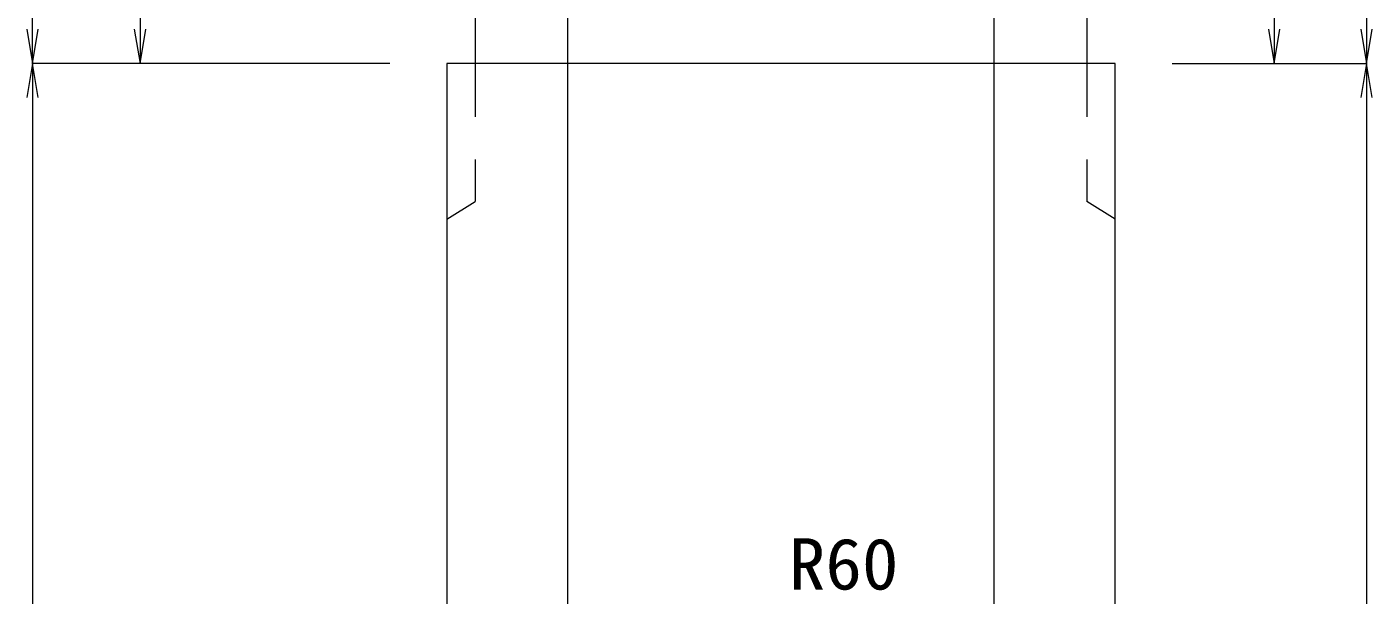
# Model space of a CAD drawing. Units: millimetres at full size; details may follow other scales. Extents: x -734 to 58102, y 49499 to 87169.
# Drawn here: x 14279 to 15225, y 60457 to 60856 of the extents above; entities that cross this region are included whole.
import ezdxf
from ezdxf.enums import TextEntityAlignment as Align

# ---------------------------------------------------------------- set-up
doc = ezdxf.new("R2010")
doc.units = ezdxf.units.MM
doc.header["$LTSCALE"] = 50
doc.linetypes.add('USER1', pattern=[1.35, 0.75, -0.6])
for name, color, linetype, lineweight in [('寸法線', 7, 'Continuous', 13), ('引出線', 4, 'Continuous', 13), ('本体', 2, 'Continuous', 20)]:
    doc.layers.add(name, color=color, linetype=linetype, lineweight=lineweight)
doc.styles.add('ＭＳ 明朝', font='')
doc.styles.get('ＭＳ 明朝').set_extended_font_data('MS Mincho')

# ---------------------------------------------------------------- blocks, each defined once
blk = doc.blocks.new('open_arrow')
at = {"color": 0, "linetype": 'Continuous', "lineweight": -2}
blk.add_lwpolyline([(7.5, 1.25), (0, 0), (7.5, -1.25)], dxfattribs=at)

msp = doc.modelspace()

# ---------------------------------------------------------------- linework, layer by layer
at = {"layer": '寸法線'}
for p, q in [((14283.14, 60830.12), (14283.14, 61155.12)), ((14358.69, 60957.12), (14358.69, 60830.12)), ((15221.23, 60957.12), (15221.23, 60830.12)), ((15156.43, 60955.12), (15156.43, 60830.12)), ((14283.14, 60830.12), (14283.14, 60330.12)), ((14534.48, 60830.12), (14283.14, 60830.12)), ((14534.48, 60830.12), (14283.14, 60830.12)), ((14534.48, 60830.12), (14358.69, 60830.12)), ((15084.52, 60830.12), (15221.23, 60830.12)), ((15084.52, 60830.12), (15156.43, 60830.12)), ((15084.52, 60830.12), (15221.23, 60830.12)), ((15221.23, 60830.12), (15221.23, 59480.12))]:
    msp.add_line(p, q, dxfattribs=at)
at = {"layer": '本体'}
for p, q in [((14594.5, 60957.12), (14594.5, 60830.12)), ((15024.5, 60957.12), (15024.5, 60830.12)), ((14574.5, 60830.12), (14574.5, 59480.12)), ((15044.5, 60830.12), (14574.5, 60830.12)), ((14659.5, 60400.64), (14659.5, 60830.12)), ((14959.5, 60400.64), (14959.5, 60830.12)), ((15044.5, 59480.12), (15044.5, 60830.12))]:
    msp.add_line(p, q, dxfattribs=at)
at = {"layer": '本体', "linetype": 'USER1', "lineweight": 9}
for p, q in [((14659.5, 60830.12), (14659.5, 60905.12)), ((14959.5, 60830.12), (14959.5, 60905.12)), ((14594.51, 60830.12), (14594.51, 60733.11)), ((15024.51, 60830.12), (15024.51, 60733.11)), ((14574.51, 60720.61), (14594.51, 60733.11)), ((15044.51, 60720.61), (15024.51, 60733.11))]:
    msp.add_line(p, q, dxfattribs=at)

# ---------------------------------------------------------------- block references
at = {"layer": '寸法線', "xscale": 3.2, "yscale": 3.2}
for p, rotation in [((14283.14, 60830.12), 90), ((14358.69, 60830.12), 90), ((15156.43, 60830.12), 90), ((15221.23, 60830.12), 90), ((14283.14, 60830.12), 270), ((15221.23, 60830.12), 270)]:
    msp.add_blockref('open_arrow', p, dxfattribs=dict(at, rotation=rotation))

# ---------------------------------------------------------------- texts
at = {"layer": '引出線', "style": 'ＭＳ 明朝', "width": 1.05}
msp.add_text('R60', height=36.03, dxfattribs=at).set_placement((14892.16, 60496.53), align=Align.TOP_RIGHT)

doc.saveas('drawing.dxf')
